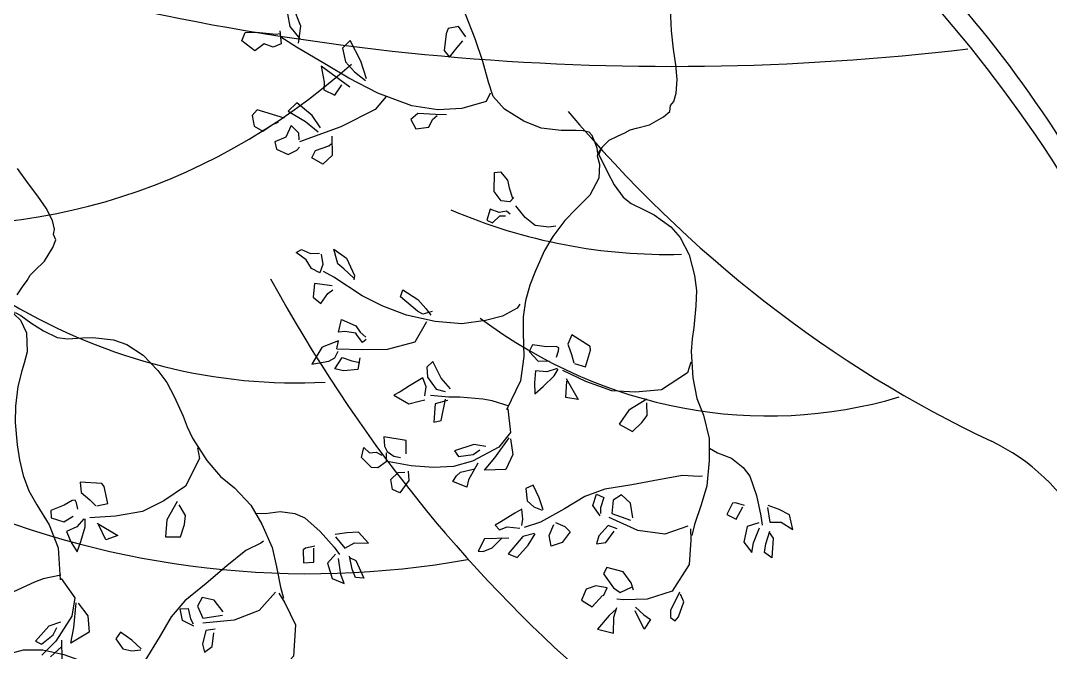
# Model space of a CAD drawing. Header units: millimetres. Extents: x 87938 to 265635, y 330093 to 434310.
# Drawn here: x 233626 to 236087, y 368466 to 369977 of the extents above; entities that cross this region are included whole.
import ezdxf

# ---------------------------------------------------------------- set-up
doc = ezdxf.new("R2010")
doc.units = ezdxf.units.MM

# ---------------------------------------------------------------- blocks, each defined once
blk = doc.blocks.new('A$C02942DF4')
at = {"linetype": 'Continuous'}
for p, q in [((1348, 3394.1), (1351.5, 3372.4)), ((1370.7, 3373.2), (1357.4, 3405.8)), ((1269.9, 3348.1), (1275.3, 3362.2)), ((1275.3, 3362.2), (1294.1, 3362.5)), ((1294.1, 3362.5), (1328.4, 3359.2)), ((1328.4, 3359.2), (1334.6, 3360.4)), ((1334.6, 3365.1), (1337.1, 3342.6)), ((1351.5, 3372.4), (1369.1, 3351.1)), ((1366.6, 3344.1), (1370.7, 3373.2)), ((1618.8, 3359.9), (1615, 3331.6)), ((1621.8, 3369.1), (1618.8, 3359.9)), ((1639.8, 3372.2), (1621.8, 3369.1)), ((1651.9, 3354.8), (1639.8, 3372.2)), ((1291.8, 3330.8), (1269.9, 3348.1)), ((1308.1, 3342.6), (1291.8, 3330.8)), ((1323.4, 3337.3), (1308.1, 3342.6)), ((1337.1, 3342.6), (1323.4, 3337.3)), ((1363, 3337.3), (1336.2, 3354)), ((1454.7, 3348.7), (1441.4, 3335.4)), ((1472.9, 3313), (1454.7, 3348.7)), ((1637.6, 3336.6), (1647.2, 3347.7)), ((1414.1, 3307), (1363, 3337.3)), ((1441.4, 3335.4), (1446.9, 3312.1)), ((1615, 3331.6), (1624.4, 3319.9)), ((1624.4, 3319.9), (1637.6, 3336.6)), ((1452.7, 3284.1), (1414.1, 3307)), ((1446.9, 3312.1), (1462.4, 3295.1)), ((1482.4, 3282.9), (1472.9, 3313)), ((1454, 3269), (1405, 3304.5)), ((1405, 3304.5), (1410.2, 3277.4)), ((1462.4, 3295.1), (1481.1, 3280.2)), ((1410.2, 3277.4), (1409.7, 3264.5)), ((1428.4, 3254.9), (1440.3, 3272.5)), ((1502.1, 3258.5), (1452.7, 3284.1)), ((1409.7, 3264.5), (1428.4, 3254.9)), ((1560, 3236.9), (1502.1, 3258.5)), ((1693.7, 3258.5), (1686.9, 3244.5)), ((1363.6, 3242), (1348.9, 3227.7)), ((1390.1, 3220.6), (1363.6, 3242)), ((1604.2, 3229.8), (1560, 3236.9)), ((1686.9, 3244.5), (1645.4, 3232.1)), ((1295.8, 3230.1), (1287.6, 3220.3)), ((1287.6, 3220.3), (1290.7, 3201.9)), ((1342.6, 3215.8), (1295.8, 3230.1)), ((1348.9, 3227.7), (1378.4, 3209.9)), ((1404.3, 3199.5), (1390.1, 3220.6)), ((1570, 3223.8), (1558.3, 3213.6)), ((1600.6, 3222.1), (1570, 3223.8)), ((1595.2, 3213.7), (1603.5, 3220.2)), ((1619.3, 3221.8), (1600.6, 3222.1)), ((1645.4, 3232.1), (1604.2, 3229.8)), ((1290.7, 3201.9), (1305.5, 3193.4)), ((1305.5, 3193.4), (1322.4, 3205.1)), ((1322.4, 3205.1), (1332.2, 3209.1)), ((1354.3, 3203.1), (1344.7, 3183.4)), ((1367.1, 3190.3), (1354.3, 3203.1)), ((1378.4, 3209.9), (1400, 3192.4)), ((1558.3, 3213.6), (1567.1, 3197.9)), ((1567.1, 3197.9), (1589.1, 3200.4)), ((1589.1, 3200.4), (1595.2, 3213.7)), ((1344.7, 3183.4), (1326.4, 3175.4)), ((1367.6, 3179), (1367.1, 3190.3)), ((1423.4, 3185.2), (1424.1, 3152.1)), ((1326.4, 3175.4), (1329.2, 3163.1)), ((1363.9, 3161.1), (1368.1, 3166.3)), ((1395.3, 3160.8), (1418.1, 3168.5)), ((1418.1, 3168.5), (1422.1, 3172.3)), ((1329.2, 3163.1), (1348.7, 3153.7)), ((1348.7, 3153.7), (1363.9, 3161.1)), ((1389.3, 3148.3), (1395.3, 3160.8)), ((1408, 3137.3), (1389.3, 3148.3)), ((1424.1, 3152.1), (1408, 3137.3)), ((1700.4, 3090.9), (1701.3, 3123.2)), ((1701.3, 3123.2), (1711.3, 3124.2)), ((1711.3, 3124.2), (1723.3, 3110.1)), ((1723.3, 3110.1), (1726.1, 3096.7)), ((1726.1, 3096.7), (1732, 3079.2)), ((1712.2, 3074.9), (1700.4, 3090.9)), ((1734.1, 3080.4), (1727.1, 3072.7)), ((1693.7, 3060.5), (1688.3, 3041.7)), ((1709, 3055), (1693.7, 3060.5)), ((1727.1, 3072.7), (1712.2, 3074.9)), ((1753.5, 3046), (1737.5, 3066.2)), ((1688.3, 3041.7), (1697.5, 3036.9)), ((1697.5, 3036.9), (1710, 3049.2)), ((1721.8, 3056.9), (1709, 3055)), ((1710, 3049.2), (1719.9, 3049)), ((1727.6, 3051.8), (1721.8, 3056.9)), ((1770.6, 3032.7), (1753.5, 3046)), ((1794, 3029.6), (1770.6, 3032.7)), ((1806, 3031.5), (1794, 3029.6)), ((1362.6, 2986.6), (1371.8, 2991.7)), ((1371.8, 2991.7), (1387.3, 2984.5)), ((1433.9, 2966.9), (1426.8, 2992.4)), ((1426.8, 2992.4), (1448.3, 2976.8)), ((1379.4, 2974.1), (1362.6, 2986.6)), ((1388.9, 2958.9), (1379.4, 2974.1)), ((1387.3, 2984.5), (1402.4, 2985.4)), ((1405, 2983.5), (1407.9, 2966)), ((1448.3, 2976.8), (1462.2, 2947.2)), ((1402.7, 2951.8), (1388.9, 2958.9)), ((1407.9, 2966), (1402.7, 2951.8)), ((1426.8, 2944.4), (1409, 2953.9)), ((1443.9, 2958.7), (1433.9, 2966.9)), ((1460.2, 2943.3), (1443.9, 2958.7)), ((1475, 2912.3), (1426.8, 2944.4)), ((1462.2, 2947.2), (1461, 2939.9)), ((1393.6, 2933.8), (1391.8, 2910)), ((1424.3, 2929.3), (1393.6, 2933.8)), ((1416.6, 2916.4), (1425.2, 2922.7)), ((1540.8, 2910.5), (1544.4, 2922.9)), ((1544.4, 2922.9), (1570.5, 2906.1)), ((1391.8, 2910), (1404.7, 2899.1)), ((1404.7, 2899.1), (1416.6, 2916.4)), ((1510.3, 2894.7), (1475, 2912.3)), ((1569.4, 2886.1), (1540.8, 2910.5)), ((1570.5, 2906.1), (1584.1, 2891.1)), ((1550.8, 2879.3), (1510.3, 2894.7)), ((1578.6, 2881.3), (1569.4, 2886.1)), ((1594.7, 2885.7), (1578.6, 2881.3)), ((1584.1, 2891.1), (1592.5, 2879.2)), ((1739.6, 2891.6), (1715, 2877.6)), ((1744.1, 2898.1), (1739.6, 2891.6)), ((1434.7, 2850.5), (1440, 2872.1)), ((1440, 2872.1), (1464.5, 2861.5)), ((1599.9, 2868.5), (1550.8, 2879.3)), ((1645.1, 2864.9), (1599.9, 2868.5)), ((1685.8, 2870.5), (1645.1, 2864.9)), ((1715, 2877.6), (1685.8, 2870.5)), ((1445.7, 2851.4), (1434.7, 2850.5)), ((1464.3, 2848.9), (1445.7, 2851.4)), ((1466.1, 2845.8), (1464.3, 2848.9)), ((1464.5, 2861.5), (1471.9, 2850.6)), ((1471.9, 2850.6), (1481.5, 2841.9)), ((1435, 2835.6), (1409.7, 2826.2)), ((1431.9, 2822.1), (1435, 2835.6)), ((1475.7, 2832.7), (1466.1, 2845.8)), ((1481.9, 2837.7), (1475.7, 2832.7)), ((1832.9, 2846.1), (1826, 2830.1)), ((1826, 2830.1), (1832.8, 2812)), ((1864.3, 2826), (1832.9, 2846.1)), ((1406.5, 2824.2), (1389.4, 2795.5)), ((1409.7, 2826.2), (1406.5, 2824.2)), ((1428.4, 2806.7), (1434, 2818.1)), ((1765.7, 2828.7), (1760.2, 2817.6)), ((1760.2, 2817.6), (1775.4, 2801.1)), ((1790.1, 2825.6), (1765.7, 2828.7)), ((1806.2, 2825.8), (1790.1, 2825.6)), ((1810.8, 2823.8), (1806.2, 2825.8)), ((1806.9, 2807.9), (1810.1, 2818.6)), ((1810.1, 2818.6), (1810.8, 2823.8)), ((1856.3, 2791.1), (1865.2, 2819.9)), ((1865.2, 2819.9), (1864.3, 2826)), ((1389.4, 2795.5), (1418.1, 2800.8)), ((1418.1, 2800.8), (1428.4, 2806.7)), ((1428.4, 2787.7), (1441.1, 2807.4)), ((1441.1, 2807.4), (1457.7, 2801.3)), ((1457.7, 2801.3), (1471.2, 2798.4)), ((1471.1, 2806.6), (1468, 2786.8)), ((1595.7, 2800.3), (1585.7, 2790.6)), ((1610, 2772.1), (1595.7, 2800.3)), ((1775.4, 2801.1), (1794.2, 2801.6)), ((1832.8, 2812), (1836.6, 2798)), ((1837.9, 2797.1), (1856.3, 2791.1)), ((2036.2, 2799.1), (2030.4, 2781.2)), ((1443.2, 2784.2), (1428.4, 2787.7)), ((1468, 2786.8), (1443.2, 2784.2)), ((1585.7, 2790.6), (1586.9, 2773.8)), ((1771.1, 2784.3), (1769.3, 2764.1)), ((1790.7, 2782.4), (1771.1, 2784.3)), ((1807.9, 2788.6), (1790.7, 2782.4)), ((1802.9, 2775.7), (1809.9, 2787.3)), ((1857.2, 2766.1), (1817.6, 2785.1)), ((2030.4, 2781.2), (1986.3, 2752.2)), ((1578.6, 2772.2), (1555.8, 2758.7)), ((1584.7, 2756.9), (1578.6, 2772.2)), ((1586.9, 2773.8), (1601.8, 2752.9)), ((1626.1, 2753.6), (1610, 2772.1)), ((1769.3, 2764.1), (1769.9, 2745.1)), ((1784.2, 2757.8), (1802.9, 2775.7)), ((1822.8, 2739.1), (1824.8, 2767)), ((1823.7, 2771.2), (1844, 2735.3)), ((1901.1, 2750.4), (1857.2, 2766.1)), ((1540, 2748.8), (1529.3, 2742.7)), ((1529.3, 2742.7), (1554.9, 2728)), ((1555.8, 2758.7), (1540, 2748.8)), ((1582.2, 2741.9), (1584.7, 2756.9)), ((1601.8, 2752.9), (1616.9, 2749)), ((1769.9, 2745.1), (1784.2, 2757.8)), ((1942, 2748.1), (1901.1, 2750.4)), ((1986.3, 2752.2), (1942, 2748.1)), ((1554.9, 2728), (1572.6, 2732.4)), ((1572.6, 2732.4), (1582.4, 2734.8)), ((1599.6, 2728), (1597.7, 2696.8)), ((1620.6, 2733.9), (1599.6, 2728)), ((1609.9, 2699.5), (1617.6, 2735.8)), ((1844, 2735.3), (1822.8, 2739.1)), ((1960.9, 2736.2), (1930.5, 2717.3)), ((1961.6, 2708.1), (1961.1, 2729.6)), ((1724, 2719.3), (1728.3, 2678.9)), ((1930.5, 2717.3), (1914.1, 2693.1)), ((1952.5, 2695.9), (1961.6, 2708.1)), ((1597.7, 2696.8), (1609.9, 2699.5)), ((1914.1, 2693.1), (1936.4, 2680.8)), ((1936.4, 2680.8), (1952.5, 2695.9)), ((1550.4, 2665.6), (1512.2, 2671.9)), ((1512.2, 2671.9), (1513.1, 2655.6)), ((1728.3, 2678.9), (1708.4, 2654)), ((1513.1, 2655.6), (1517.9, 2646.5)), ((1550.4, 2642.8), (1550.4, 2665.6)), ((1666, 2658.6), (1633.1, 2647.5)), ((1686.2, 2654.9), (1666, 2658.6)), ((1701.6, 2635.7), (1725.9, 2670.2)), ((1728.5, 2668.1), (1732.4, 2641.4)), ((1193.9, 2653), (1197.7, 2634.5)), ((1474.1, 2636.2), (1477.8, 2653.2)), ((1477.8, 2653.2), (1487.7, 2644.5)), ((1487.7, 2644.5), (1499.1, 2645.6)), ((1499.1, 2645.6), (1508.9, 2640.5)), ((1516, 2644.1), (1516, 2629)), ((1517.9, 2646.5), (1529, 2638.5)), ((1529, 2638.5), (1540.8, 2636.6)), ((1633.1, 2647.5), (1639.9, 2637.9)), ((1639.9, 2637.9), (1664.8, 2641.6)), ((1708.4, 2654), (1663.6, 2630)), ((1664.8, 2641.6), (1676.3, 2649.6)), ((1732.4, 2641.4), (1720.6, 2615.9)), ((1197.7, 2634.5), (1173.6, 2587.6)), ((1491.4, 2619.3), (1474.1, 2636.2)), ((1502.2, 2618.5), (1491.4, 2619.3)), ((1516, 2629), (1502.2, 2618.5)), ((1558.8, 2622.2), (1521.4, 2629.1)), ((1596.9, 2619.1), (1558.8, 2622.2)), ((1631.2, 2621.2), (1596.9, 2619.1)), ((1663.6, 2630), (1631.2, 2621.2)), ((1672.9, 2627), (1656.8, 2598.2)), ((1684.3, 2614.9), (1701.6, 2635.7)), ((1524.4, 2598.7), (1536.5, 2610.8)), ((1536.5, 2610.8), (1547.8, 2611.6)), ((1553.8, 2613.1), (1554.7, 2597.3)), ((1630, 2595.5), (1636.5, 2605.2)), ((1636.5, 2605.2), (1642.8, 2611.6)), ((1642.8, 2611.6), (1667.8, 2617.2)), ((1720.6, 2615.9), (1684.3, 2614.9)), ((2022.1, 2605.4), (1981, 2598.5)), ((2050.4, 2604), (2022.1, 2605.4)), ((2055.9, 2604.6), (2050.4, 2604)), ((1031, 2591.9), (993.8, 2594)), ((993.8, 2594), (995.6, 2576.7)), ((1034.8, 2587), (1031, 2591.9)), ((1041.2, 2557.6), (1034.8, 2587)), ((1173.6, 2587.6), (1136.9, 2562.3)), ((1527.2, 2581.7), (1524.4, 2598.7)), ((1554.7, 2597.3), (1539.4, 2575.9)), ((1653.9, 2586), (1630, 2595.5)), ((1656.8, 2598.2), (1653.9, 2586)), ((1766.9, 2589.4), (1754.5, 2583.4)), ((1777.3, 2567.8), (1766.9, 2589.4)), ((1935.3, 2589.7), (1889.3, 2582.2)), ((1981, 2598.5), (1935.3, 2589.7)), ((995.6, 2576.7), (1010.5, 2564.3)), ((1539.4, 2575.9), (1527.2, 2581.7)), ((1754.5, 2583.4), (1756.7, 2562.4)), ((1783.9, 2546.9), (1777.3, 2567.8)), ((1855.3, 2569.8), (1820.3, 2548.7)), ((1889.3, 2582.2), (1855.3, 2569.8)), ((1869.2, 2554.5), (1875.4, 2573.9)), ((1875.4, 2573.9), (1887.6, 2568)), ((1887.6, 2568), (1882.2, 2550.5)), ((1918, 2572.4), (1903.6, 2563.3)), ((1933.3, 2558.4), (1918, 2572.4)), ((966.6, 2555.1), (943.9, 2545.8)), ((980.5, 2563.2), (966.6, 2555.1)), ((985.5, 2563.7), (980.5, 2563.2)), ((987.5, 2558.9), (985.5, 2563.7)), ((990, 2547.9), (987.5, 2558.9)), ((1010.5, 2564.3), (1020.7, 2553.9)), ((1022.3, 2553.8), (1041.2, 2557.6)), ((1136.9, 2562.3), (1100.3, 2544.2)), ((1159.3, 2561.2), (1142.1, 2529.8)), ((1173.7, 2537.1), (1162.7, 2555.6)), ((1756.7, 2562.4), (1768.2, 2551.9)), ((1768.2, 2551.9), (1782.5, 2546.2)), ((1820.3, 2548.7), (1779.4, 2526.1)), ((1881.2, 2536.9), (1869.2, 2554.5)), ((1882.2, 2550.5), (1881.9, 2540.9)), ((1903.6, 2563.3), (1901.3, 2540.9)), ((1937, 2533.4), (1933.3, 2558.4)), ((2107.5, 2558.4), (2097.6, 2539.1)), ((2112.7, 2559.1), (2107.5, 2558.4)), ((2128, 2554.2), (2112.7, 2559.1)), ((2113.4, 2531.3), (2124.8, 2551.9)), ((2166.8, 2551.1), (2170.8, 2526.1)), ((2187, 2547.4), (2168, 2554.6)), ((943.9, 2545.8), (944.5, 2533.4)), ((944.5, 2533.4), (965.8, 2526.5)), ((965.8, 2526.5), (982, 2536.2)), ((1000.4, 2531.6), (988.4, 2517.8)), ((1002.3, 2517.9), (1002.7, 2531.5)), ((1054.3, 2536.3), (1010.5, 2533.3)), ((1100.3, 2544.2), (1054.3, 2536.3)), ((1171.8, 2521.9), (1173.7, 2537.1)), ((1735.7, 2541.6), (1711.8, 2526.6)), ((1747.8, 2548.4), (1735.7, 2541.6)), ((1749.3, 2531), (1747.8, 2548.4)), ((1901.3, 2540.9), (1933.3, 2529.2)), ((2097.6, 2539.1), (2113.4, 2531.3)), ((2204.8, 2538.7), (2187, 2547.4)), ((2210.2, 2513.6), (2204.8, 2538.7)), ((988.4, 2517.8), (970.3, 2509.8)), ((994.8, 2493.2), (1002.3, 2517.9)), ((1022.7, 2524.2), (1058, 2503)), ((1037.6, 2495.8), (1025.7, 2521.1)), ((1142.1, 2529.8), (1139.7, 2500.7)), ((1165.2, 2500.9), (1171.8, 2521.9)), ((1711.8, 2526.6), (1702.1, 2520.7)), ((1702.1, 2520.7), (1709.4, 2513)), ((1709.4, 2513), (1722.7, 2517.8)), ((1722.7, 2517.8), (1744.1, 2516)), ((1747.5, 2520.1), (1749.3, 2531)), ((1779.4, 2526.1), (1751.7, 2516.9)), ((1794.4, 2503.3), (1802.3, 2521.9)), ((1805.3, 2525.3), (1821.2, 2518.7)), ((1821.2, 2518.7), (1830.1, 2509.5)), ((1895.1, 2520.2), (1879.1, 2502.6)), ((1910.7, 2514.4), (1895.1, 2520.2)), ((2132.6, 2518.7), (2126.9, 2491.6)), ((2152.2, 2524.9), (2132.6, 2518.7)), ((2143.2, 2490.4), (2153.3, 2516.1)), ((2170.8, 2526.1), (2190.2, 2526)), ((2190.2, 2526), (2210.2, 2513.6)), ((970.3, 2509.8), (978.7, 2491.3)), ((1058, 2503), (1037.6, 2495.8)), ((1139.7, 2500.7), (1165.2, 2500.9)), ((1449, 2508), (1429, 2504.9)), ((1429.6, 2501.2), (1445.4, 2481.4)), ((1468.8, 2509.1), (1449, 2508)), ((1485.8, 2489.9), (1468.8, 2509.1)), ((1684, 2497.5), (1673.3, 2476.3)), ((1725.4, 2498.4), (1684, 2497.5)), ((1697.3, 2482.2), (1713.9, 2498.9)), ((1749.2, 2501.3), (1724.6, 2472)), ((1769.4, 2506.5), (1749.2, 2501.3)), ((1758.4, 2486.9), (1770.4, 2505.8)), ((1797.6, 2485.2), (1794.4, 2503.3)), ((1830.1, 2509.5), (1816.5, 2491.5)), ((1879.1, 2502.6), (1875.4, 2489.2)), ((1891.3, 2491.3), (1905.3, 2510.4)), ((2164.3, 2489.1), (2171.3, 2510.4)), ((2170.1, 2508.2), (2177, 2498.7)), ((2177, 2498.7), (2174.2, 2465.3)), ((978.7, 2491.3), (988.6, 2475.1)), ((988.6, 2475.1), (994.8, 2493.2)), ((1302.2, 2490), (1276.9, 2477.4)), ((1306.7, 2493.3), (1302.2, 2490)), ((1378.5, 2481.6), (1374.4, 2478.5)), ((1374.4, 2478.5), (1375.2, 2456.7)), ((1394.3, 2484.9), (1378.5, 2481.6)), ((1392.8, 2457.7), (1392.6, 2481.3)), ((1445.4, 2481.4), (1462.3, 2490.9)), ((1462.3, 2490.9), (1485.8, 2489.9)), ((1681.5, 2476), (1697.3, 2482.2)), ((1739.8, 2465.4), (1758.4, 2486.9)), ((1816.5, 2491.5), (1797.6, 2485.2)), ((1875.4, 2489.2), (1891.3, 2491.3)), ((2126.9, 2491.6), (2140.4, 2474.4)), ((2140.4, 2474.4), (2143.2, 2490.4)), ((2162.2, 2473.9), (2164.3, 2489.1)), ((1276.9, 2477.4), (1244.5, 2451.2)), ((1429.8, 2471.3), (1415.8, 2456.2)), ((1438.9, 2436.8), (1435.1, 2464.1)), ((1457.9, 2446), (1453.6, 2468)), ((1453.6, 2465.5), (1464.2, 2460.6)), ((1673.3, 2476.3), (1681.5, 2476)), ((1724.6, 2472), (1739.8, 2465.4)), ((2174.2, 2465.3), (2162.2, 2473.9)), ((1244.5, 2451.2), (1209, 2421)), ((1375.2, 2456.7), (1392.8, 2457.7)), ((1415.8, 2456.2), (1424.2, 2429.8)), ((1463.6, 2431.7), (1457.9, 2446)), ((1464.2, 2460.6), (1478.2, 2430.2)), ((1893, 2448.8), (1887.1, 2438)), ((1920.8, 2441.3), (1893, 2448.8)), ((961.3, 2430), (984.9, 2396.9)), ((1424.2, 2429.8), (1444.3, 2421.4)), ((1444.3, 2421.4), (1438.9, 2436.8)), ((1478.2, 2430.2), (1463.6, 2431.7)), ((1887.1, 2438), (1904.1, 2413.7)), ((1934.4, 2422.2), (1920.8, 2441.3)), ((1209, 2421), (1172.7, 2391.8)), ((1857.5, 2411.3), (1849.6, 2392.6)), ((1874.3, 2417.2), (1857.5, 2411.3)), ((1893.2, 2413.9), (1874.3, 2417.2)), ((1887.4, 2400.3), (1893.2, 2413.9)), ((1904.1, 2413.7), (1915.5, 2406)), ((1915.5, 2406), (1936, 2415.7)), ((1938.6, 2410.1), (1934.4, 2422.2)), ((984.9, 2396.9), (979.8, 2365.5)), ((1172.7, 2391.8), (1149.1, 2364.4)), ((1202.4, 2397.5), (1194.4, 2382.5)), ((1222.7, 2392.8), (1202.4, 2397.5)), ((1238.2, 2372.8), (1222.7, 2392.8)), ((1849.6, 2392.6), (1867.9, 2381.3)), ((1867.9, 2381.3), (1885.7, 2400.7)), ((2016.6, 2406.6), (2001.7, 2375)), ((2024.3, 2390.1), (2018.4, 2402.9)), ((982.9, 2346.2), (987.1, 2388.2)), ((990.4, 2387.6), (1006.9, 2366.3)), ((1164.6, 2377.8), (1178.1, 2378.7)), ((1168.8, 2357.9), (1164.6, 2377.8)), ((1178.1, 2378.7), (1182.1, 2360.8)), ((1194.4, 2382.5), (1203.4, 2361.8)), ((1909.4, 2378.1), (1896.6, 2366.4)), ((1904.9, 2363.5), (1909.8, 2380)), ((1956.7, 2343.3), (1941.2, 2374.7)), ((1941.6, 2380.7), (1956.1, 2367.8)), ((2001.7, 2375), (2001.5, 2363.4)), ((2015.3, 2364.4), (2024.3, 2390.1)), ((960.1, 2355.4), (940.7, 2348.6)), ((979.8, 2365.5), (952.6, 2322.6)), ((1006.9, 2366.3), (1009.2, 2338.3)), ((1149.1, 2364.4), (1129, 2328.8)), ((1187.9, 2348.4), (1168.8, 2357.9)), ((1182.1, 2360.8), (1186.5, 2352.3)), ((1203.4, 2361.8), (1237, 2367.4)), ((1896.6, 2366.4), (1877.1, 2343.3)), ((1904.3, 2336.6), (1904.9, 2363.5)), ((1956.1, 2367.8), (1967.1, 2359.9)), ((1967.1, 2359.9), (1956.7, 2343.3)), ((2001.5, 2363.4), (2009.6, 2357.6)), ((2009.6, 2357.6), (2015.3, 2364.4)), ((940.7, 2348.6), (917.4, 2322.8)), ((947.9, 2333.3), (954, 2345.9)), ((978.1, 2319.6), (982.9, 2346.2)), ((1009.2, 2338.3), (978.1, 2319.6)), ((1062.5, 2338), (1054.6, 2326.7)), ((1082.2, 2324.2), (1062.5, 2338)), ((1208.2, 2340.7), (1202.9, 2317.6)), ((1224.6, 2343.3), (1208.2, 2340.7)), ((1877.1, 2343.3), (1904.3, 2336.6)), ((917.4, 2322.8), (928.1, 2317.8)), ((928.1, 2317.8), (947.9, 2333.3)), ((952.6, 2322.6), (928.7, 2299)), ((962.2, 2324.5), (962.4, 2291.6)), ((1054.6, 2326.7), (1066.9, 2309.4)), ((1098.2, 2309.4), (1082.2, 2324.2)), ((1129, 2328.8), (1104.5, 2289)), ((1219, 2313.7), (1221.9, 2337.2)), ((943.5, 2296.3), (962.5, 2313.5)), ((1066.9, 2309.4), (1082.1, 2306)), ((1082.1, 2306), (1097.4, 2308.1)), ((1202.9, 2317.6), (1206.3, 2304)), ((1206.3, 2304), (1219, 2313.7))]:
    blk.add_line(p, q, dxfattribs=at)
for points in [[(1879.1, 3153.1), (1880.3, 3155.9), (1884.4, 3165.8), (1896.6, 3178.1), (1911.1, 3185.2), (1923.4, 3190.6), (1932.7, 3196.2), (1943.5, 3199), (1965.8, 3204.6), (1989.7, 3218.3), (2000.2, 3227.4), (2001.3, 3237.2), (2007.2, 3244.3), (2011.4, 3258.8), (2012.7, 3282), (2010.4, 3307.1), (2006.5, 3333.4), (2003.4, 3365.1), (2001.3, 3402.7)], [(886.1, 2914.4), (895.2, 2927.8), (903.3, 2938.5), (908.7, 2947.9), (916.7, 2955.7), (933.3, 2971.5), (947.4, 2995.2), (952.1, 3008.3), (948.2, 3017.3), (949.9, 3026.5), (946.4, 3041.1), (936.1, 3062), (921.8, 3082.7), (905.5, 3103.7), (887.1, 3129.8)], [(1884.4, 3165.8), (1877.6, 3156.1), (1876.5, 3164.4), (1873, 3173.9), (1867.8, 3186.1), (1862.4, 3191.7), (1852.3, 3194.1), (1840.7, 3194.6), (1815.1, 3194.5), (1780.6, 3199), (1751.4, 3210.9), (1718.4, 3231.4), (1699.1, 3253.1), (1690.6, 3277.1), (1681.2, 3312.6), (1668, 3351.3), (1651.6, 3393.6), (1611.8, 3438.5), (1571.4, 3465.4), (1525.2, 3478.9)], [(1516.4, 3252.6), (1497.7, 3230.9), (1438.9, 3201), (1368.4, 3175.6)], [(1877.6, 3156.1), (1876.2, 3151.6), (1880.3, 3137.5), (1878.9, 3113.3), (1863.8, 3084.5), (1849.5, 3070.2), (1839.9, 3060.7), (1821.1, 3041), (1800.7, 3013.9), (1786.3, 2989.7), (1770.8, 2955), (1761.5, 2930.4), (1754.1, 2904), (1749.8, 2876.7), (1749.8, 2849.1), (1751.3, 2808.6), (1745.2, 2767.3), (1721.5, 2717.8)], [(1879.1, 3153.1), (1884.5, 3143.8), (1893.4, 3124.5), (1905.4, 3102.2), (1920.6, 3080.8), (1934.5, 3070.2), (1957.6, 3059), (1973.4, 3051), (2002, 3030.2), (2018.1, 3012), (2033.4, 2982.6), (2042.4, 2947.1), (2045.7, 2921.6), (2044.8, 2895.1), (2041.5, 2858.2), (2038.7, 2839), (2036.8, 2817.5), (2039.7, 2772.3), (2046.4, 2737.3), (2057.9, 2708.5), (2067.4, 2668.8), (2067.7, 2631.3), (2063.6, 2587.9), (2053.7, 2555.8), (2042.7, 2522.1), (2037.9, 2503.1)], [(880.3, 2885.9), (881.4, 2881.4), (891.8, 2871.1), (902.5, 2849.3), (903.6, 2816.8), (898.1, 2797.2), (894.5, 2784.3), (887.7, 2757.9), (883.3, 2724.3), (882.7, 2696.1), (886.2, 2658.3), (890.2, 2632.3), (896.8, 2605.6), (906.4, 2579.7), (920, 2555.7), (941.2, 2521.2), (956.2, 2482.3), (959.9, 2427.5)], [(883.1, 2884), (892.4, 2878.6), (909.7, 2866.1), (931.1, 2852.7), (954.8, 2841.5), (972.1, 2839.1), (997.8, 2840.7), (1015.5, 2841.5), (1050.6, 2837.4), (1073.6, 2829.5), (1101.3, 2811.4), (1126.6, 2785), (1142, 2764.3), (1154.3, 2740.8), (1169.5, 2707), (1176.5, 2689), (1185.4, 2669.3), (1210.2, 2631.3), (1233.2, 2604.2), (1257.4, 2584.8), (1285.2, 2554.8), (1303.9, 2522.4), (1321.6, 2482.5), (1328.8, 2449.7), (1335.8, 2415), (1341, 2396.1)], [(1584.9, 2868.3), (1565.3, 2833.2), (1517.9, 2820.9), (1475.9, 2820.3), (1432.2, 2821.5)], [(1726.1, 2724), (1697, 2733.4), (1681.2, 2735.8), (1642.1, 2739.3), (1623.4, 2739.7), (1591.8, 2742)], [(2068.2, 2652.6), (2082, 2644.4), (2105.6, 2635.1), (2125.6, 2619.6), (2136.8, 2604.6), (2148.4, 2571.6), (2155.8, 2536.6), (2158.1, 2521)], [(1293.9, 2541.2), (1309.9, 2540.8), (1335, 2544.3), (1360.1, 2540.6), (1377.2, 2533.1), (1403.5, 2510), (1427.2, 2483.2), (1436.8, 2470.7)], [(2031.2, 2519), (1991.7, 2505.4), (1946, 2512), (1897.1, 2534)], [(2035.4, 2514.8), (2036, 2495.3), (2033.3, 2453.8), (2004.1, 2408.3), (1961.8, 2394.3), (1921.7, 2393.6), (1909.9, 2394.4)], [(960.8, 2435.2), (930.9, 2429), (915.9, 2423.4), (880.2, 2407.2), (863.7, 2398.3), (835, 2384.8)], [(1327.3, 2406.6), (1299.5, 2375.4), (1256.6, 2358.7), (1203.1, 2353.7)], [(1333, 2405), (1343.1, 2388.4), (1361.2, 2350.9), (1358.1, 2296.9), (1328.1, 2263.9), (1293.6, 2243.6), (1282.9, 2238.5)], [(873.6, 2301.9), (897.2, 2308), (930.3, 2308.2), (966, 2300.2), (990.2, 2291.5), (1013.4, 2278.6), (1044.7, 2258.8), (1060.6, 2247.7), (1078.9, 2236.2), (1120.5, 2218.2), (1154.6, 2208.2), (1185.5, 2205.4), (1225.2, 2195.7), (1258.7, 2179), (1295.5, 2155.6), (1319.6, 2132.2), (1344.6, 2107.1), (1359.4, 2094.2)]]:
    blk.add_lwpolyline(points, dxfattribs=at)
for centre, major_axis, start_param, end_param in [((994.9, 1647.9), (0, 2456.7), 5.307954, 5.955761), ((1197.3, 1878.1), (0, 2162.5), 5.299712, 5.908611), ((2002.3, 9277.2), (0, 5972.9), 2.887415, 3.241466), ((760, 4394.1), (0, 1360.3), 2.978223, 3.787616), ((3337.1, 4979.6), (0, 2493.6), 2.349919, 2.761341), ((1995, 4253.3), (0, 1270.1), 2.793862, 3.164753), ((3169.2, 4335.6), (0, 2582.3), 2.141053, 2.86924), ((1364, 4044.2), (0, 1280.5), 2.676906, 3.185695), ((2168.4, 3790.8), (0, 1083.4), 2.579188, 3.386519), ((2418.4, 2279.3), (0, 414.4), 4.727801, 5.902934), ((1383.9, 4542.1), (0, 2104.1), 2.794914, 3.293661)]:
    blk.add_ellipse(centre, major_axis=major_axis, ratio=0.85117, start_param=start_param, end_param=end_param)

msp = doc.modelspace()

# ---------------------------------------------------------------- block references
at = {"xscale": 1.4, "yscale": 1.4, "zscale": 1.4}
msp.add_blockref('A$C02942DF4', (232377.2, 365241.3), dxfattribs=at)

doc.saveas('drawing.dxf')
